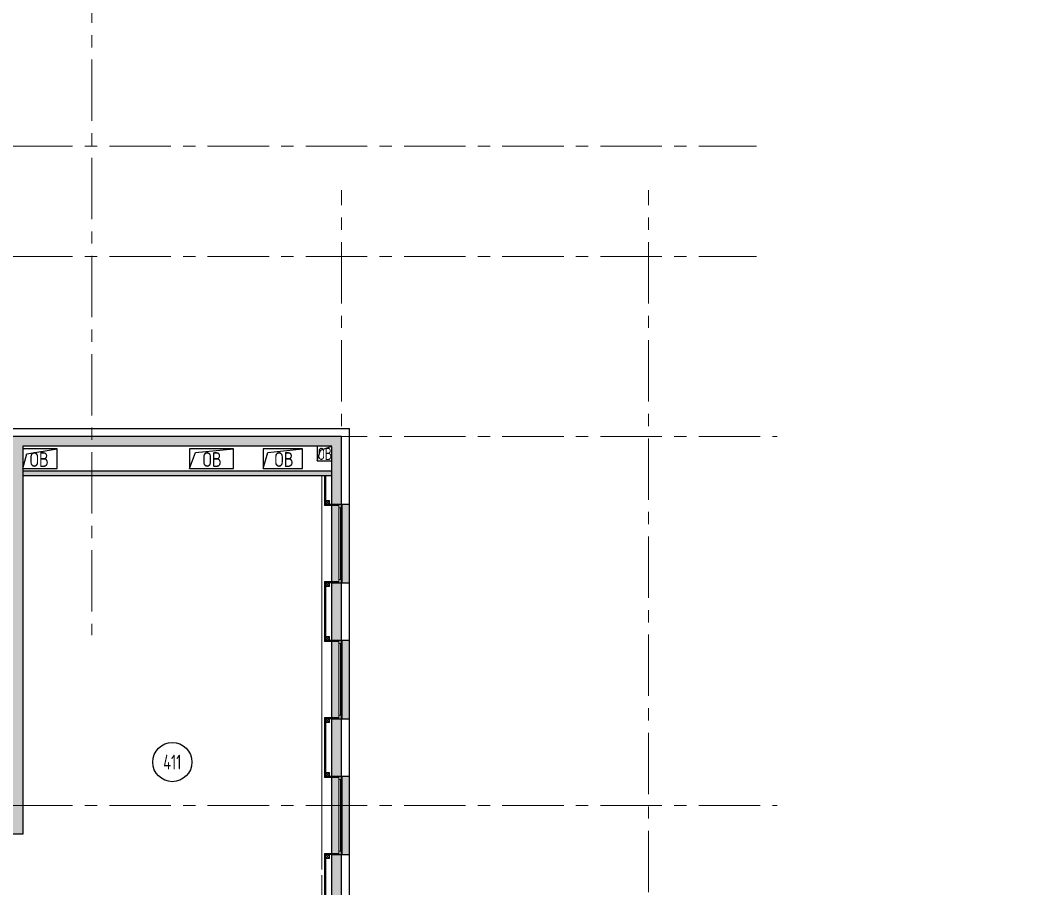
# Model space of a CAD drawing. Header units: millimetres. Extents: x -360149 to 682031, y -35655 to 209517.
# Drawn here: x 250625 to 270949, y 73480 to 91172 of the extents above; entities that cross this region are included whole.
import ezdxf
from ezdxf import colors
from ezdxf.entities.mleader import LeaderData, LeaderLine
from ezdxf.enums import TextEntityAlignment as Align
from ezdxf.math import Vec2, Vec3

# ---------------------------------------------------------------- set-up
doc = ezdxf.new("R2010")
doc.units = ezdxf.units.MM
doc.header["$MEASUREMENT"] = 0
doc.linetypes.add('CENTER', pattern=[2, 1.25, -0.25, 0.25, -0.25])
doc.layers.get('0').update_dxf_attribs({"color": 250, "lineweight": 9})
for name, color, linetype, lineweight in [('_0', 250, 'Continuous', 9), ('АР_ГКЛ', 250, 'Continuous', 5), ('АР_Маркер экспликации', 239, 'Continuous', 13), ('АР_Навесной фасад', 147, 'Continuous', 5), ('АР_Номер помещения', 1, 'Continuous', 25), ('АР_Окна БЛОК', 250, 'Continuous', 13), ('АР_Оси', 195, 'Continuous', 9), ('АР_Отметки', 250, 'Continuous', 15), ('АР_Перегородки газоблок', 165, 'Continuous', 30), ('АР_Перегородки газоблок_Штрих', 165, 'Continuous', 5), ('АР_Подоконники', 163, 'Continuous', 9), ('АР_Помещения_площадь', 19, 'Continuous', 9), ('АР_Сущ Несущая стена', 216, 'Continuous', 30), ('АР_Штриховка монолит', 250, 'Continuous', 9)]:
    doc.layers.add(name, color=color, linetype=linetype, lineweight=lineweight)
doc.layers.add('АР_Отверстия', color=251, linetype='Continuous')
doc.layers.add('М_проемы ОВ 4-5эт', color=30, linetype='Continuous')
doc.styles.add('ICOCPEUR', font='isocpeur.ttf')
doc.styles.add('ISOCPEUR', font='isocpeur.ttf', dxfattribs={"width": 0.7})
doc.styles.get("Standard").update_dxf_attribs({"font": 'isocpeur.ttf', "width": 0.7})

# ---------------------------------------------------------------- blocks, each defined once
blk = doc.blocks.new('*U362')
at = {"true_color": 0xffffff}
h = blk.add_hatch(color=7, dxfattribs=at)
h.dxf.hatch_style = 1
h.paths.add_polyline_path([(-1600, -140), (0, -140), (0, 220), (-1600, 220)])
at = {"lineweight": 30}
for p, q in [((-1600, -140), (-1600, 220)), ((0, -140), (0, 220))]:
    blk.add_line(p, q, dxfattribs=at)
for p, q in [((0, 220), (-1600, 220)), ((-1600, 70), (0, 70)), ((-1600, 0), (0, 0)), ((-1530, 0), (-1530, 70)), ((-1530, 35), (-70, 35)), ((-70, 0), (-70, 70)), ((-1600, -140), (0, -140)), ((-1600, -140), (-1600, -140)), ((-1600, -140), (-1600, -140)), ((0, -140), (0, -140)), ((0, -140), (0, -140))]:
    blk.add_line(p, q)
blk = doc.blocks.new('*U191')
at = {"layer": 'АР_Номер помещения', "color": 7}
blk.add_circle((-20924, -2974), 400, dxfattribs=at)
at = {"layer": 'АР_Помещения_площадь', "color": 7}
blk.add_line((-18301, -10734), (-18723, -10734), dxfattribs=at)
at = {"color": 7, "style": 'ISOCPEUR', "width": 0.7, "flags": 1}
blk.add_attdef('КАТЕГОРИЯ', (-499, -2092), '', height=250, dxfattribs=at)
at = {"layer": 'АР_Номер помещения', "color": 7, "style": 'ISOCPEUR', "width": 0.7}
blk.add_attdef('НОМЕР_ПОМЕЩЕНИЯ', text='', height=300, dxfattribs=at).set_placement((-20924, -2974), align=Align.MIDDLE_CENTER)
at = {"layer": 'АР_Помещения_площадь', "color": 7, "lineweight": 30, "width": 0.7, "flags": 104}
blk.add_attdef('ИМЯ_ПОМЕЩЕНИЯ', text='', height=100, dxfattribs=at).set_placement((158, 1217), align=Align.MIDDLE_CENTER)
at = {"layer": 'АР_Помещения_площадь', "color": 7, "style": 'ISOCPEUR', "width": 0.7}
blk.add_attdef('ПЛОЩАДЬ_ПОМЕЩЕНИЯ', text='', height=200, dxfattribs=at).set_placement((-18296, -10487), align=Align.MIDDLE_RIGHT)
blk = doc.blocks.new('_DotSmall')
at = {"color": 0, "linetype": 'ByBlock', "const_width": 0.5}
blk.add_lwpolyline([(-0.0625, 0, 1), (0.0625, 0, 1)], format="xyb", close=True, dxfattribs=at)
blk = doc.blocks.new('A$Ce02d65bd')
at = {"ltscale": 100}
for points in [[(0, 0), (0, 75), (75, 75), (75, 0), (0, 0)], [(0, 0), (75, 75)], [(0, 75), (75, 0)]]:
    blk.add_lwpolyline(points, dxfattribs=at)

msp = doc.modelspace()

# ---------------------------------------------------------------- hatches: boundary and pattern name
at = {"layer": 'АР_Перегородки газоблок_Штрих', "ltscale": 100}
h = msp.add_hatch(dxfattribs=at)
h.set_pattern_fill('AR-CONC', color=256, scale=30)
h.set_pattern_definition([(50, (0, -100), (215.17805, -18.82564), [22.5, -247.5]), (355, (0, -100), (-41.6254, 225.65764), [18, -198]), (100.451444, (17.93, -101.57), (173.55265, 206.832), [19.12206, -210.34263]), (46.1842, (0, -40), (320.1724, -49.65578), [33.75, -371.25]), (96.63564, (26.68, -44.14), (280.3986, 292.23558), [28.6831, -315.51413]), (351.18416, (0, -40), (280.3986, 292.2356), [27, -297]), (21, (30, -55), (179.07212, -120.78567), [22.5, -247.5]), (326, (30, -55), (72.9946, 217.54501), [18, -198]), (71.451445, (44.92, -65.07), (252.06671, 96.75935), [19.12206, -210.34263]), (37.5, (0, -100), (3.647957, 99.868156), [0, -195.6, 0, -201, 0, -198.75]), (7.5, (0, -100), (78.92086, 118.323514), [0, -114.6, 0, -191.1, 0, -75.75]), (327.5, (-66.9, -100), (160.14673, -6.766462), [0, -75, 0, -234, 0, -310.5]), (317.5, (-96.9, -100), (174.95585, 30.031495), [0, -97.5, 0, -155.4, 0, -220.5])])
h.paths.add_polyline_path([(250685.26, 81986.07), (256975.61, 81986.07), (256975.61, 81885.65), (250685.97, 81886.07)])
at = {"layer": 'АР_Штриховка монолит', "ltscale": 100}
h = msp.add_hatch(dxfattribs=at)
h.set_pattern_fill('ANSI35', color=256, scale=500)
h.paths.add_polyline_path([(257175.61, 82685.68), (246675.57, 82685.68), (246675.66, 82485.68), (250485.61, 82485.68), (250485.67, 74580.25), (250685.67, 74580.25), (250685.61, 82485.68), (256975.61, 82485.68), (257175.61, 82485.68)])
h = msp.add_hatch(dxfattribs=at)
h.set_pattern_fill('ANSI35', color=256, scale=500)
h.paths.add_polyline_path([(263525.61, 64815.68), (257175.61, 64815.68), (257175.61, 82486.04), (256975.61, 82485.33), (256975.61, 64815.68), (256875.61, 64815.68), (256875.61, 63707.39), (257175.61, 63707.39), (257175.61, 64615.68), (263325.61, 64615.68), (263525.61, 64615.68)])

# ---------------------------------------------------------------- linework, layer by layer
for points in [[(256828.36, 81866.07), (256828.36, 81275.68), (257117.53, 81275.68)], [(256840.86, 81866.07), (256840.86, 81288.18), (257117.53, 81288.18)], [(256853.36, 81866.07), (256853.36, 81300.68), (257060.28, 81300.68)], [(256825.61, 78505.68), (256825.61, 79725.68)], [(257115.61, 79725.68), (256825.61, 79725.68), (256825.61, 78505.68), (257115.61, 78505.68)], [(256838.11, 78518.18), (256838.11, 79713.18)], [(257115.61, 79713.18), (256838.11, 79713.18), (256838.11, 78518.18), (257115.61, 78518.18)], [(256850.61, 78530.68), (256850.61, 79700.68)], [(257115.61, 79700.68), (256850.61, 79700.68), (256850.61, 78530.68), (257115.61, 78530.68)], [(256825.61, 75735.68), (256825.61, 76955.68)], [(257115.61, 76955.68), (256825.61, 76955.68), (256825.61, 75735.68), (257115.61, 75735.68)], [(256838.11, 75748.18), (256838.11, 76943.18)], [(257115.61, 76943.18), (256838.11, 76943.18), (256838.11, 75748.18), (257115.61, 75748.18)], [(256850.61, 75760.68), (256850.61, 76930.68)], [(257115.61, 76930.68), (256850.61, 76930.68), (256850.61, 75760.68), (257115.61, 75760.68)], [(257117.53, 74185.68), (256828.36, 74185.68), (256828.36, 72965.68), (257117.53, 72965.68)], [(257117.53, 74173.18), (256840.86, 74173.18), (256840.86, 72978.18), (257117.53, 72978.18)], [(257097.87, 74160.68), (256853.36, 74160.68), (256853.36, 72990.68), (257060.28, 72990.68)]]:
    msp.add_lwpolyline(points)
at = {"ltscale": 100}
for points in [[(256850.61, 79625.68), (256850.61, 79700.68), (256925.61, 79700.68), (256925.61, 79625.68), (256850.61, 79625.68)], [(256850.61, 79625.68), (256925.61, 79700.68)], [(256850.61, 79700.68), (256925.61, 79625.68)], [(256850.61, 78530.68), (256850.61, 78605.68), (256925.61, 78605.68), (256925.61, 78530.68), (256850.61, 78530.68)], [(256850.61, 78530.68), (256925.61, 78605.68)], [(256850.61, 78605.68), (256925.61, 78530.68)], [(256850.61, 76855.68), (256850.61, 76930.68), (256925.61, 76930.68), (256925.61, 76855.68), (256850.61, 76855.68)], [(256850.61, 76855.68), (256925.61, 76930.68)], [(256850.61, 76930.68), (256925.61, 76855.68)], [(256850.61, 75760.68), (256850.61, 75835.68), (256925.61, 75835.68), (256925.61, 75760.68), (256850.61, 75760.68)], [(256850.61, 75760.68), (256925.61, 75835.68)], [(256850.61, 75835.68), (256925.61, 75760.68)]]:
    msp.add_lwpolyline(points, dxfattribs=at)
at = {"layer": 'АР_ГКЛ', "ltscale": 100}
for points in [[(257115.61, 79725.68), (256825.61, 79725.68)], [(257115.61, 79713.18), (256838.11, 79713.18)], [(257115.61, 79700.68), (256850.61, 79700.68)], [(257115.61, 78505.68), (256825.61, 78505.68)], [(257115.61, 78518.18), (256838.11, 78518.18)], [(257115.61, 78530.68), (256850.61, 78530.68)], [(257115.61, 76955.68), (256825.61, 76955.68)], [(257115.61, 76943.18), (256838.11, 76943.18)], [(257115.61, 76930.68), (256850.61, 76930.68)], [(257115.61, 75735.68), (256825.61, 75735.68)], [(257115.61, 75748.18), (256838.11, 75748.18)], [(257115.61, 75760.68), (256850.61, 75760.68)]]:
    msp.add_lwpolyline(points, dxfattribs=at)
at = {"layer": 'АР_Навесной фасад', "ltscale": 100}
for p, q in [((257325.61, 82835.68), (246825.61, 82835.68)), ((257335.61, 82845.68), (246835.61, 82845.68)), ((257325.61, 64965.68), (257325.61, 82835.68)), ((257335.61, 64975.68), (257335.61, 82845.68))]:
    msp.add_line(p, q, dxfattribs=at)
at = {"layer": 'АР_Оси', "linetype": 'CENTER', "ltscale": 1000}
for p, q in [((252090.55, 134363.15), (252090.55, 78630.8)), ((182446.86, 88600.68), (265625.26, 88600.68)), ((257175.61, 53394.41), (257175.61, 87701.89)), ((263425.61, 53394.41), (263425.61, 87701.89)), ((182446.86, 86350.68), (265625.26, 86350.68)), ((182446.86, 82685.68), (266044.02, 82685.68)), ((182446.86, 75165.68), (266044.02, 75165.68))]:
    msp.add_line(p, q, dxfattribs=at)
at = {"layer": 'АР_Перегородки газоблок', "ltscale": 100}
for points in [[(250685.61, 81986.07), (256975.61, 81986.07)], [(250685.61, 81886.07), (256975.61, 81886.07)]]:
    msp.add_lwpolyline(points, dxfattribs=at)
at = {"layer": 'АР_Подоконники', "ltscale": 100}
for p, q in [((256775.61, 73860.68), (256775.61, 81866.07)), ((256775.61, 67930.12), (256775.61, 73740.68))]:
    msp.add_line(p, q, dxfattribs=at)
at = {"layer": 'АР_Сущ Несущая стена', "ltscale": 100}
for p, q in [((257175.61, 82685.68), (246675.61, 82685.68)), ((257175.61, 64815.68), (257175.61, 82685.68)), ((256975.61, 82485.68), (250685.61, 82485.68)), ((250685.61, 82485.68), (250685.61, 74580.26)), ((256975.61, 64815.68), (256975.61, 82485.68)), ((256975.61, 77945.68), (256975.61, 79700.68)), ((256975.61, 75760.68), (256975.61, 76845.68)), ((250685.61, 74580.24), (250485.61, 74580.24)), ((256975.61, 72990.68), (256975.61, 74160.68))]:
    msp.add_line(p, q, dxfattribs=at)
at = {"layer": 'М_проемы ОВ 4-5эт', "color": 1, "linetype": 'ByBlock'}
for points in [[(250685.61, 82033.38), (251385.61, 82033.38), (251385.61, 82433.38), (250685.61, 82433.38)], [(254075.61, 82033.38), (254975.61, 82033.38), (254975.61, 82433.38), (254075.61, 82433.38)], [(255575.61, 82033.38), (256375.61, 82033.38), (256375.61, 82433.38), (255575.61, 82433.38)], [(256677.48, 82185.04), (256975.61, 82185.68), (256975.61, 82485.68), (256677.48, 82485.04)]]:
    msp.add_lwpolyline(points, close=True, dxfattribs=at)
for points in [[(250685.61, 82033.38), (250768.4, 82331.93), (251385.61, 82433.38)], [(254075.61, 82033.38), (254197.48, 82354.64), (254975.61, 82433.38)], [(255575.61, 82033.38), (255674.69, 82358.16), (256375.61, 82433.38)], [(256677.48, 82185.04), (256744.94, 82405.63), (256975.61, 82485.68)]]:
    msp.add_lwpolyline(points, dxfattribs=at)

# ---------------------------------------------------------------- block references
at = {"layer": '_0', "color": 1, "lineweight": -3, "ltscale": 500, "rotation": 270}
for p in [(256853.36, 81375.68), (256850.99, 79700.68), (256853.36, 79700.68), (256853.36, 75835.68), (256853.36, 74160.68)]:
    msp.add_blockref('A$Ce02d65bd', p, dxfattribs=at)
at = {"layer": 'АР_Маркер экспликации', "color": 7}
ref = msp.add_blockref('*U191', (274651.8, 79021.92), dxfattribs=at)
ref.add_attrib('НОМЕР_ПОМЕЩЕНИЯ', '411', dxfattribs={"layer": 'АР_Номер помещения', "color": 7, "height": 300, "style": 'ISOCPEUR', "width": 0.7}).set_placement((253727.38, 76048), align=Align.MIDDLE_CENTER)
ref.add_attrib('ПЛОЩАДЬ_ПОМЕЩЕНИЯ', '87.66', dxfattribs={"layer": 'АР_Помещения_площадь', "color": 7, "height": 200, "style": 'ISOCPEUR', "width": 0.7}).set_placement((256356.15, 68534.51), align=Align.MIDDLE_RIGHT)
at = {"layer": 'АР_Окна БЛОК', "rotation": 270}
for p in [(257115.61, 79700.68), (257115.61, 76930.68), (257115.61, 74160.68)]:
    msp.add_blockref('*U362', p, dxfattribs=at)

# ---------------------------------------------------------------- texts
at = {"layer": 'АР_Отверстия', "ltscale": 100, "attachment_point": 5, "line_spacing_factor": 0.7, "style": 'ICOCPEUR'}
for s, insert, char_height in [('\\A1;{\\W0.8;ОВ}', (251017.57, 82213.64), 300), ('\\A1;{\\W0.8;ОВ}', (254538.54, 82213.64), 300), ('\\A1;{\\W0.8;ОВ}', (256001.09, 82213.64), 300), ('\\A1;{\\W0.7;ОВ}', (256835.03, 82328.14), 250)]:
    msp.add_mtext(s, dxfattribs=dict(at, insert=insert, char_height=char_height))

# ---------------------------------------------------------------- leaders
at = {"layer": 'АР_Отметки'}
ml = msp.add_multileader_mtext('Standard', dxfattribs=at)
ml.set_content('Л.4', color=256, style='ISOCPEUR')
ml.set_leader_properties(color=256, linetype='Continuous', lineweight=-1)
ml.set_arrow_properties(name='DOTSMALL')
ml.build(insert=Vec2(0, 0))
ml.multileader.update_dxf_attribs({"has_text_frame": 1, "text_left_attachment_type": 4, "text_right_attachment_type": 4, "dogleg_length": 100, "arrow_head_size": 180})
ctx = ml.context
ctx.base_point, ctx.char_height, ctx.arrow_head_size, ctx.landing_gap_size, ctx.plane_origin = Vec3(492034.94, 129862.56), 250, 180, 50, Vec3(520155.38, 117704.9)
ctx.left_attachment, ctx.right_attachment = 4, 4
notes = []
notes.append((ctx, [(0, (0, 0, 0), (0, 0), (1, 0), 1, [])]))
ctx.mtext.insert, ctx.mtext.width, ctx.mtext.line_spacing_style, ctx.mtext.flow_direction = Vec3(492084.94, 130195.89), 852.697, 2, 5
ml = msp.add_multileader_mtext('Standard', dxfattribs=at)
ml.set_content('+13,700', color=256, style='ISOCPEUR')
ml.set_leader_properties(color=256, linetype='Continuous', lineweight=-1)
ml.set_arrow_properties(name='DOTSMALL')
ml.build(insert=Vec2(0, 0))
ml.multileader.update_dxf_attribs({"has_text_frame": 1, "text_left_attachment_type": 4, "text_right_attachment_type": 4, "dogleg_length": 100, "arrow_head_size": 180})
ctx = ml.context
ctx.base_point, ctx.char_height, ctx.arrow_head_size, ctx.landing_gap_size, ctx.plane_origin = Vec3(384014.89, 81893.81), 250, 180, 50, Vec3(383765.52, 81232.99)
ctx.left_attachment, ctx.right_attachment = 4, 4
notes.append((ctx, [(0, (0, 0, 0), (0, 0), (1, 0), 1, [])]))
ctx.mtext.insert, ctx.mtext.width, ctx.mtext.line_spacing_style, ctx.mtext.flow_direction = Vec3(384064.89, 82227.15), 852.697, 2, 5
ml = msp.add_multileader_mtext('Standard', dxfattribs=at)
ml.set_content('+13,700', color=256, style='ISOCPEUR')
ml.set_leader_properties(color=256, linetype='Continuous', lineweight=-1)
ml.set_arrow_properties(name='DOTSMALL')
ml.build(insert=Vec2(0, 0))
ml.multileader.update_dxf_attribs({"has_text_frame": 1, "text_left_attachment_type": 4, "text_right_attachment_type": 4, "dogleg_length": 100, "arrow_head_size": 180})
ctx = ml.context
ctx.base_point, ctx.char_height, ctx.arrow_head_size, ctx.landing_gap_size, ctx.plane_origin = Vec3(345392.12, 81867.26), 250, 180, 50, Vec3(342582.14, 81015.72)
ctx.left_attachment, ctx.right_attachment = 4, 4
notes.append((ctx, [(0, (0, 0, 0), (0, 0), (1, 0), 1, [])]))
ctx.mtext.insert, ctx.mtext.width, ctx.mtext.line_spacing_style, ctx.mtext.flow_direction = Vec3(345442.12, 82200.59), 852.697, 2, 5
ml = msp.add_multileader_mtext('Standard', dxfattribs=at)
ml.set_content('Л.2', color=256, style='ISOCPEUR')
ml.set_leader_properties(color=256, linetype='Continuous', lineweight=-1)
ml.set_arrow_properties(name='DOTSMALL')
ml.build(insert=Vec2(0, 0))
ml.multileader.update_dxf_attribs({"has_text_frame": 1, "text_left_attachment_type": 4, "text_right_attachment_type": 4, "dogleg_length": 100, "arrow_head_size": 180})
ctx = ml.context
ctx.base_point, ctx.char_height, ctx.arrow_head_size, ctx.landing_gap_size, ctx.plane_origin = Vec3(342702.33, 81178.71, 0), 250, 180, 50, Vec3(406731.55, 68886.9, 0)
ctx.left_attachment, ctx.right_attachment = 4, 4
notes.append((ctx, [(0, (0, 0, 0), (0, 0), (1, 0), 1, [])]))
ctx.mtext.insert, ctx.mtext.width, ctx.mtext.line_spacing_style, ctx.mtext.flow_direction = Vec3(342752.33, 81512.04, 0), 852.697, 2, 5
ml = msp.add_multileader_mtext('Standard', dxfattribs=at)
ml.set_content('Л.1', color=256, style='ISOCPEUR')
ml.set_leader_properties(color=256, linetype='Continuous', lineweight=-1)
ml.set_arrow_properties(name='DOTSMALL')
ml.build(insert=Vec2(0, 0))
ml.multileader.update_dxf_attribs({"has_text_frame": 1, "text_left_attachment_type": 4, "text_right_attachment_type": 4, "dogleg_length": 100, "arrow_head_size": 180})
ctx = ml.context
ctx.base_point, ctx.char_height, ctx.arrow_head_size, ctx.landing_gap_size, ctx.plane_origin = Vec3(381447.11, 81026.53, 0), 250, 180, 50, Vec3(368551.08, 68485.68, 0)
ctx.left_attachment, ctx.right_attachment = 4, 4
notes.append((ctx, [(0, (0, 0, 0), (0, 0), (1, 0), 1, [])]))
ctx.mtext.insert, ctx.mtext.width, ctx.mtext.line_spacing_style, ctx.mtext.flow_direction = Vec3(381497.11, 81359.86, 0), 852.697, 2, 5
ml = msp.add_multileader_mtext('Standard', dxfattribs=at)
ml.set_content('+19,400', color=256, style='ISOCPEUR')
ml.set_leader_properties(color=256, linetype='Continuous', lineweight=-1)
ml.set_arrow_properties(name='DOTSMALL')
ml.build(insert=Vec2(0, 0))
ml.multileader.update_dxf_attribs({"has_text_frame": 1, "text_left_attachment_type": 4, "text_right_attachment_type": 4, "dogleg_length": 100, "arrow_head_size": 180})
ctx = ml.context
ctx.base_point, ctx.char_height, ctx.arrow_head_size, ctx.landing_gap_size, ctx.plane_origin = Vec3(521638.62, 76875.13), 250, 180, 50, Vec3(521557.22, 75164.44)
ctx.left_attachment, ctx.right_attachment = 4, 4
notes.append((ctx, [(0, (0, 0, 0), (0, 0), (1, 0), 1, [])]))
ctx.mtext.insert, ctx.mtext.width, ctx.mtext.defined_height, ctx.mtext.line_spacing_style, ctx.mtext.flow_direction = Vec3(521688.62, 77208.46), 696.0353, 776.46, 2, 5
ml = msp.add_multileader_mtext('Standard', dxfattribs=at)
ml.set_content('+19,400', color=256, style='ISOCPEUR')
ml.set_leader_properties(color=256, linetype='Continuous', lineweight=-1)
ml.set_arrow_properties(name='DOTSMALL')
ml.build(insert=Vec2(0, 0))
ml.multileader.update_dxf_attribs({"has_text_frame": 1, "text_left_attachment_type": 4, "text_right_attachment_type": 4, "dogleg_length": 100, "arrow_head_size": 180})
ctx = ml.context
ctx.base_point, ctx.char_height, ctx.arrow_head_size, ctx.landing_gap_size, ctx.plane_origin = Vec3(481272.79, 76579.15), 250, 180, 50, Vec3(481275.76, 74391.8)
ctx.left_attachment, ctx.right_attachment = 4, 4
notes.append((ctx, [(0, (0, 0, 0), (0, 0), (1, 0), 1, [])]))
ctx.mtext.insert, ctx.mtext.width, ctx.mtext.defined_height, ctx.mtext.line_spacing_style, ctx.mtext.flow_direction = Vec3(481322.79, 76912.48), 696.0353, 776.46, 2, 5
ml = msp.add_multileader_mtext('Standard', dxfattribs=at)
ml.set_content('+15,850', color=256, style='ISOCPEUR')
ml.set_leader_properties(color=256, linetype='Continuous', lineweight=-1)
ml.set_arrow_properties(name='DOTSMALL')
ml.build(insert=Vec2(0, 0))
ml.multileader.update_dxf_attribs({"has_text_frame": 1, "text_left_attachment_type": 4, "text_right_attachment_type": 4, "dogleg_length": 100, "arrow_head_size": 180})
ctx = ml.context
ctx.base_point, ctx.char_height, ctx.arrow_head_size, ctx.landing_gap_size, ctx.plane_origin = Vec3(345355.66, 75950.04), 250, 180, 50, Vec3(344052.42, 74742.44)
ctx.left_attachment, ctx.right_attachment = 4, 4
notes.append((ctx, [(0, (0, 0, 0), (0, 0), (1, 0), 1, [])]))
ctx.mtext.insert, ctx.mtext.width, ctx.mtext.defined_height, ctx.mtext.line_spacing_style, ctx.mtext.flow_direction = Vec3(345405.66, 76283.38), 696.0353, 776.46, 2, 5
ml = msp.add_multileader_mtext('Standard', dxfattribs=at)
ml.set_content('+15,850', color=256, style='ISOCPEUR')
ml.set_leader_properties(color=256, linetype='Continuous', lineweight=-1)
ml.set_arrow_properties(name='DOTSMALL')
ml.build(insert=Vec2(0, 0))
ml.multileader.update_dxf_attribs({"has_text_frame": 1, "text_left_attachment_type": 4, "text_right_attachment_type": 4, "dogleg_length": 100, "arrow_head_size": 180})
ctx = ml.context
ctx.base_point, ctx.char_height, ctx.arrow_head_size, ctx.landing_gap_size, ctx.plane_origin = Vec3(381319.93, 75537.42), 250, 180, 50, Vec3(382244.93, 73193.83)
ctx.left_attachment, ctx.right_attachment = 4, 4
notes.append((ctx, [(0, (0, 0, 0), (0, 0), (1, 0), 1, [])]))
ctx.mtext.insert, ctx.mtext.width, ctx.mtext.line_spacing_style, ctx.mtext.flow_direction = Vec3(381369.93, 75870.75), 852.697, 2, 5
for ctx, leaders in notes:
    for number, flags, end, landing, length, lines in leaders:
        leader = LeaderData()
        leader.index, (leader.has_last_leader_line, leader.has_dogleg_vector, leader.attachment_direction) = number, flags
        leader.last_leader_point, leader.dogleg_vector, leader.dogleg_length = Vec3(end), Vec3(landing), length
        for number, points, colour, breaks in lines:
            line = LeaderLine()
            line.index, line.vertices, line.color, line.breaks = number, Vec3.list(points), colors.encode_raw_color(colour), breaks
            leader.lines.append(line)
        ctx.leaders.append(leader)

doc.saveas('drawing.dxf')
